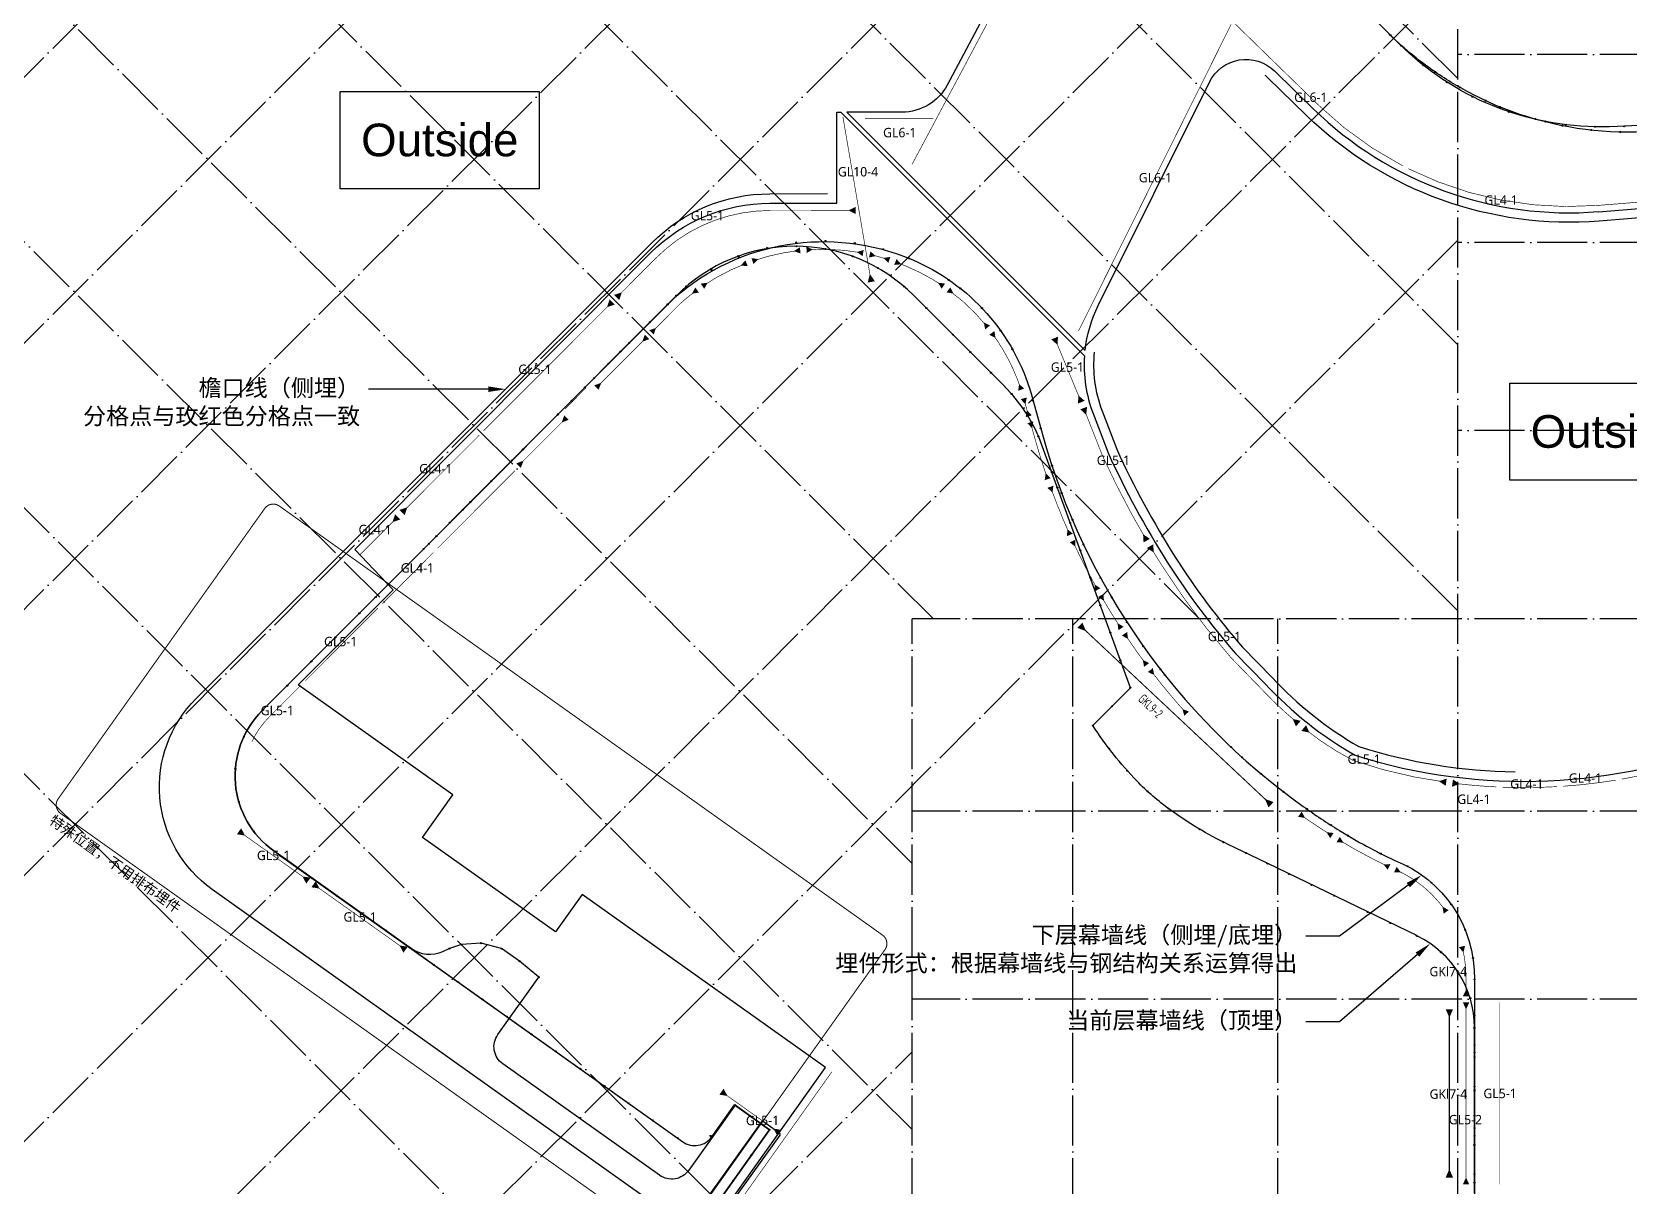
# Model space of a CAD drawing. Header units: millimetres. Extents: x -183324 to 52414, y -21000 to 181959.
# Drawn here: x -141892 to -65504, y 26567 to 81771 of the extents above; entities that cross this region are included whole.
import ezdxf
from ezdxf import colors
from ezdxf.entities.mleader import LeaderData, LeaderLine
from ezdxf.math import Vec2, Vec3

# ---------------------------------------------------------------- set-up
doc = ezdxf.new("R2010")
doc.units = ezdxf.units.MM
doc.header["$LTSCALE"] = 100
for name, pattern in [('ACAD_ISO04W100', [30, 24, -3, 0, -3]), ('HIDDEN', [0.375, 0.25, -0.125]), ('T2-PLAN-F2$0$DASHED', [0.75, 0.5, -0.25])]:
    doc.linetypes.add(name, pattern=pattern)
doc.layers.get('DEFPOINTS').update_dxf_attribs({"color": 9, "true_color": 0x808080})
for name, color, linetype, true_color in [('ddd$0$范围', 7, 'Continuous', 0x000000), ('F_ALUM', 4, 'Continuous', 0x00ffff), ('F_CONC', 7, 'Continuous', 0x000000), ('F_GLAS', 5, 'Continuous', 0x0000ff), ('F_GRID', 1, 'ACAD_ISO04W100', 0xff0000), ('T2-PLAN-F2$0$框梁线', 7, 'T2-PLAN-F2$0$DASHED', 0x000000), ('T2-PLAN-F2$0$框梁编号', 4, 'Continuous', 0x00ffff)]:
    doc.layers.add(name, color=color, linetype=linetype, true_color=true_color)
doc.layers.add('F_TEXT', color=2, linetype='Continuous')
doc.styles.add('2F 钢结构及编号汇总$0$Arial Regular', font='Microsoft YaHei UI.ttf')
doc.styles.add('F-Arial-h2', font='arial.ttf', dxfattribs={"height": 2})
doc.styles.add('F-simhei', font='simhei.ttf')
doc.styles.add('T2-PLAN-F2$0$XD2008', font='xd-hzs.shx', dxfattribs={"width": 0.7, "bigfont": 'xd-hztxt.shx'})

# ---------------------------------------------------------------- blocks, each defined once
blk = doc.blocks.new('Block 03')
at = {"layer": 'F_GLAS', "color": 6, "true_color": 0xff00ff}
for p, q in [((-76501, 81210), (-88025, 92733)), ((-94087, 64410), (-93560, 62515)), ((-123745, 37917), (-130326, 42599)), ((-72901, 36444), (-72901, 3798)), ((-111876, 27085), (-119374, 32417))]:
    blk.add_line(p, q, dxfattribs=at)
for points in [[(-130891, 49292), (-125422, 54773), (-111143, 69084)], [(-119609, 33811), (-117654, 36560), (-118565, 37321), (-119439, 37928), (-120414, 38185), (-121348, 38119), (-121920, 37927), (-122251, 37776)], [(-92188, 1542), (-100835, 16469), (-105982, 22863), (-109425, 25312), (-106614, 29264), (-108265, 30438), (-110481, 27321)]]:
    blk.add_lwpolyline(points, dxfattribs=at)
at = {"layer": 'F_GLAS', "color": 6, "true_color": 0xff00ff, "extrusion": (0.003059, 0.003102, 0.999991)}
blk.add_circle((-76399, 81109, 18), 25, dxfattribs=at)
at = {"layer": 'F_GLAS', "color": 6, "true_color": 0xff00ff, "extrusion": (0.002718, 0.003405, 0.999991)}
blk.add_circle((-75352, 80180, 68), 25, dxfattribs=at)
at = {"layer": 'F_GLAS', "color": 6, "true_color": 0xff00ff, "extrusion": (0.002346, 0.00367, 0.999991)}
blk.add_circle((-74215, 79365, 117), 25, dxfattribs=at)
at = {"layer": 'F_GLAS', "color": 6, "true_color": 0xff00ff, "extrusion": (0.001949, 0.003896, 0.999991)}
blk.add_circle((-72998, 78674, 164), 25, dxfattribs=at)
at = {"layer": 'F_GLAS', "color": 6, "true_color": 0xff00ff, "extrusion": (0.001377, 0.004133, 0.999991)}
blk.add_circle((-71252, 77949, 225), 25, dxfattribs=at)
at = {"layer": 'F_GLAS', "color": 6, "true_color": 0xff00ff, "extrusion": (0.02053, -0.021126, 0.999566)}
blk.add_circle((4155, 103965, -3065), 25, dxfattribs=at)
at = {"layer": 'F_GLAS', "color": 6, "true_color": 0xff00ff}
for centre in [(-68533, 77333, 0), (-67136, 77236, 0), (-65737, 77258, 0), (-126232, 53961), (-127383, 52806, 83), (-128535, 51653, 82), (-129687, 50499, 82), (-130838, 49345, 81), (-131759, 48054, 81), (-132163, 46522, 81), (-131998, 44946, 81), (-131285, 43530), (-129836, 42250), (-128453, 41267), (-127289, 40439), (-126157, 39573), (-124969, 38789), (-120414, 38185), (-123806, 37961, 81), (-121920, 37927), (-121348, 38119), (-119437, 37927), (-118565, 37321), (-117654, 36560), (-108265, 30438), (-107440, 29851), (-106614, 29264), (-107484, 28042), (-108353, 26819)]:
    blk.add_circle(centre, 25, dxfattribs=at)
at = {"layer": 'F_GLAS', "color": 6, "true_color": 0xff00ff, "extrusion": (7.62657e-06, -2.96837e-05, 1)}
blk.add_circle((-106730, 71440, -3), 25, dxfattribs=at)
at = {"layer": 'F_GLAS', "color": 6, "true_color": 0xff00ff, "extrusion": (6.60762e-06, -7.3967e-05, 1)}
blk.add_circle((-105340, 71702, -6), 25, dxfattribs=at)
at = {"layer": 'F_GLAS', "color": 6, "true_color": 0xff00ff, "extrusion": (-6.79808e-07, -4.68691e-05, 1)}
blk.add_circle((-103937, 71777, -3), 25, dxfattribs=at)
at = {"layer": 'F_GLAS', "color": 6, "true_color": 0xff00ff, "extrusion": (-8.18029e-06, -5.49464e-05, 1)}
blk.add_circle((-102542, 71667, -3), 25, dxfattribs=at)
at = {"layer": 'F_GLAS', "color": 6, "true_color": 0xff00ff, "extrusion": (-1.77578e-05, -6.20753e-05, 1)}
blk.add_circle((-101178, 71376, -3), 25, dxfattribs=at)
at = {"layer": 'F_GLAS', "color": 6, "true_color": 0xff00ff, "extrusion": (7.52397e-06, -1.31293e-05, 1)}
blk.add_circle((-109366, 70365, -2), 25, dxfattribs=at)
at = {"layer": 'F_GLAS', "color": 6, "true_color": 0xff00ff, "extrusion": (8.58988e-06, -2.12201e-05, 1)}
blk.add_circle((-108080, 70993, -2), 25, dxfattribs=at)
at = {"layer": 'F_GLAS', "color": 6, "true_color": 0xff00ff, "extrusion": (-0.008012, 0.005505, 0.999953)}
blk.add_circle((-99934, 70935, 1191), 25, dxfattribs=at)
at = {"layer": 'F_GLAS', "color": 6, "true_color": 0xff00ff, "extrusion": (-8.48816e-05, -7.50397e-05, 1)}
blk.add_circle((-110565, 69563, 4), 25, dxfattribs=at)
at = {"layer": 'F_GLAS', "color": 6, "true_color": 0xff00ff, "extrusion": (-0.001262, -0.00125, 0.999998)}
blk.add_circle((-98037, 69901, 36), 25, dxfattribs=at)
at = {"layer": 'F_GLAS', "color": 6, "true_color": 0xff00ff, "extrusion": (-5.99562e-05, -7.52002e-05, 1)}
blk.add_circle((-97477, 69499, 1), 25, dxfattribs=at)
at = {"layer": 'F_GLAS', "color": 6, "true_color": 0xff00ff, "extrusion": (0.001144, -0.00136, 0.999998)}
blk.add_circle((-111073, 69159, -221), 25, dxfattribs=at)
at = {"layer": 'F_GLAS', "color": 6, "true_color": 0xff00ff, "extrusion": (-7.97401e-05, -7.54337e-05, 1)}
blk.add_circle((-96451, 68559, 3), 25, dxfattribs=at)
at = {"layer": 'F_GLAS', "color": 6, "true_color": 0xff00ff, "extrusion": (4.59843e-08, -4.5897e-08, 1)}
for centre in [(-112336, 67887, 0), (-113325, 66896, 0), (-114314, 65906, 0), (-115447, 64769, 0), (-118939, 61271, 0), (-119927, 60279, 0), (-121287, 58917, -2), (-120916, 59288, 0), (-122915, 57286, 0), (-122551, 57651, -2), (-123903, 56294, 0), (-124863, 55331, 0), (-125449, 54743, 0)]:
    blk.add_circle(centre, 25, dxfattribs=at)
at = {"layer": 'F_GLAS', "color": 6, "true_color": 0xff00ff, "extrusion": (-0.000102019, -7.25141e-05, 1)}
blk.add_circle((-95564, 67484, 5), 25, dxfattribs=at)
at = {"layer": 'F_GLAS', "color": 6, "true_color": 0xff00ff, "extrusion": (-0.004503, 0.001991, 0.999988)}
blk.add_circle((-95001, 66599, 560), 25, dxfattribs=at)
at = {"layer": 'F_GLAS', "color": 6, "true_color": 0xff00ff, "extrusion": (0.001535, -0.000906089, 0.999998)}
blk.add_circle((-116721, 63493, -237), 25, dxfattribs=at)
at = {"layer": 'F_GLAS', "color": 6, "true_color": 0xff00ff, "extrusion": (-0.009094, 0.006582, 0.999937)}
blk.add_circle((-94024, 64133, 1278), 25, dxfattribs=at)
at = {"layer": 'F_GLAS', "color": 6, "true_color": 0xff00ff, "extrusion": (-0.000170734, -4.6319e-05, 1)}
blk.add_circle((-93646, 62817, 13), 25, dxfattribs=at)
at = {"layer": 'F_GLAS', "color": 6, "true_color": 0xff00ff, "extrusion": (0.001448, -0.001029, 0.999998)}
blk.add_circle((-118400, 61809, -235), 25, dxfattribs=at)
at = {"layer": 'F_GLAS', "color": 6, "true_color": 0xff00ff, "extrusion": (-0.000163946, -4.9934e-05, 1)}
blk.add_circle((-93104, 61021, 12), 25, dxfattribs=at)
at = {"layer": 'F_GLAS', "color": 6, "true_color": 0xff00ff, "extrusion": (-0.000149797, -5.67861e-05, 1)}
blk.add_circle((-92642, 59714, 10), 25, dxfattribs=at)
at = {"layer": 'F_GLAS', "color": 6, "true_color": 0xff00ff, "extrusion": (-0.000141189, -6.04875e-05, 1)}
blk.add_circle((-92124, 58428, 9), 25, dxfattribs=at)
at = {"layer": 'F_GLAS', "color": 6, "true_color": 0xff00ff, "extrusion": (-0.001593, -0.000785917, 0.999998)}
blk.add_circle((-91595, 57255, 101), 25, dxfattribs=at)
at = {"layer": 'F_GLAS', "color": 6, "true_color": 0xff00ff, "extrusion": (-0.00237, -0.001397, 0.999996)}
blk.add_circle((-90784, 55666, 137), 25, dxfattribs=at)
at = {"layer": 'F_GLAS', "color": 6, "true_color": 0xff00ff, "extrusion": (-0.000116732, -6.89645e-05, 1)}
blk.add_circle((-90248, 54718, 7), 25, dxfattribs=at)
at = {"layer": 'F_GLAS', "color": 6, "true_color": 0xff00ff, "extrusion": (-0.000109343, -7.08997e-05, 1)}
blk.add_circle((-89519, 53539, 6), 25, dxfattribs=at)
at = {"layer": 'F_GLAS', "color": 6, "true_color": 0xff00ff, "extrusion": (0.000939189, 0.000668202, 0.999999)}
blk.add_circle((-88741, 52391, -48), 25, dxfattribs=at)
at = {"layer": 'F_GLAS', "color": 6, "true_color": 0xff00ff, "extrusion": (0.00091018, 0.000707207, 0.999999)}
blk.add_circle((-87914, 51278, -44), 25, dxfattribs=at)
at = {"layer": 'F_GLAS', "color": 6, "true_color": 0xff00ff, "extrusion": (-0.000731543, -0.001659, 0.999998)}
blk.add_circle((-87702, 51008, -20), 25, dxfattribs=at)
at = {"layer": 'F_GLAS', "color": 6, "true_color": 0xff00ff, "extrusion": (-0.00121, -0.0013, 0.999998)}
blk.add_circle((-84540, 47562, 40), 25, dxfattribs=at)
at = {"layer": 'F_GLAS', "color": 6, "true_color": 0xff00ff, "extrusion": (0.000776371, 0.00085195, 0.999999)}
blk.add_circle((-84007, 47071, -26), 25, dxfattribs=at)
at = {"layer": 'F_GLAS', "color": 6, "true_color": 0xff00ff, "extrusion": (0.000739821, 0.000883875, 0.999999)}
blk.add_circle((-83112, 46293, -21), 25, dxfattribs=at)
at = {"layer": 'F_GLAS', "color": 6, "true_color": 0xff00ff, "extrusion": (0.000701168, 0.000914841, 0.999999)}
blk.add_circle((-82030, 45425, -16), 25, dxfattribs=at)
at = {"layer": 'F_GLAS', "color": 6, "true_color": 0xff00ff, "extrusion": (0.000661231, 0.00094411, 0.999999)}
blk.add_circle((-80912, 44604, -11), 25, dxfattribs=at)
at = {"layer": 'F_GLAS', "color": 6, "true_color": 0xff00ff, "extrusion": (0.000620822, 0.000971159, 0.999999)}
blk.add_circle((-79760, 43831, -7), 25, dxfattribs=at)
at = {"layer": 'F_GLAS', "color": 6, "true_color": 0xff00ff, "extrusion": (0.155194, -0.087111, 0.984036)}
blk.add_circle((-859, 88617, -16020), 25, dxfattribs=at)
at = {"layer": 'F_GLAS', "color": 6, "true_color": 0xff00ff, "extrusion": (-0.000899506, -0.001533, 0.999998)}
blk.add_circle((-77383, 42470, 5), 25, dxfattribs=at)
at = {"layer": 'F_GLAS', "color": 6, "true_color": 0xff00ff, "extrusion": (0.000541763, 0.001017, 0.999999)}
blk.add_circle((-76095, 41864, 1), 25, dxfattribs=at)
at = {"layer": 'F_GLAS', "color": 6, "true_color": 0xff00ff, "extrusion": (0.00076155, 0.000865223, 0.999999)}
blk.add_circle((-74947, 41076, -22), 25, dxfattribs=at)
at = {"layer": 'F_GLAS', "color": 6, "true_color": 0xff00ff, "extrusion": (0.000940165, 0.000666829, 0.999999)}
blk.add_circle((-74011, 40042, -43), 25, dxfattribs=at)
at = {"layer": 'F_GLAS', "color": 6, "true_color": 0xff00ff, "extrusion": (0.001067, 0.000435609, 0.999999)}
blk.add_circle((-73339, 38819, -61), 25, dxfattribs=at)
at = {"layer": 'F_GLAS', "color": 6, "true_color": 0xff00ff, "extrusion": (0.001134, 0.000206295, 0.999999)}
blk.add_circle((-72968, 37472, -75), 25, dxfattribs=at)
at = {"layer": 'F_GLAS', "color": 6, "true_color": 0xff00ff, "extrusion": (0.001152, -2.71444e-05, 0.999999)}
blk.add_circle((-72896, 36451, -85), 25, dxfattribs=at)
at = {"layer": 'F_GLAS', "color": 6, "true_color": 0xff00ff, "extrusion": (0.001153, -1.36099e-09, 0.999999)}
for centre in [(-72900, 34722, -84), (-72900, 33302, -84), (-72900, 32958, -85), (-72900, 31171, -85), (-72900, 31126, -84), (-72901, 28974, -84), (-72901, 26730, -84)]:
    blk.add_circle(centre, 25, dxfattribs=at)
at = {"layer": 'F_GLAS', "color": 6, "true_color": 0xff00ff, "extrusion": (0.001153, -4.39555e-08, 0.999999)}
blk.add_circle((-72901, 29339, -85), 25, dxfattribs=at)
at = {"layer": 'F_GLAS', "color": 6, "true_color": 0xff00ff, "extrusion": (0, 0, -1)}
for centre, radius, start, end in [((66901, 90810), 13576, 269.51331, 315), ((67096, 113779), 36546, 260.66876, 269.51331), ((104032, 60896), 10845, 49.02633, 112.72399), ((103705, 61675), 10000, 112.72399, 164.11608), ((94404, 64322), 330, 164.10553, 164.46693), ((127776, 46185), 4400, 305.42352, 44.9364), ((78889, 36567), 5989, 111.10174, 181.17692), ((122875, 39140), 1500, 245.40363, 305.42512), ((118794, 33232), 1000, 305.41533, 35.41551), ((111296, 27900), 1000, 215.41525, 305.41533)]:
    blk.add_arc(centre, radius, start, end, dxfattribs=at)
at = {"layer": 'F_GLAS', "color": 6, "true_color": 0xff00ff}
for centre, radius, start, end in [((-62223, 71221), 32524, 195.52763, 234.53995), ((-63465, 69354), 30283, 234.40382, 238.35197), ((-65267, 66429), 26847, 238.35197, 244.71867)]:
    blk.add_arc(centre, radius, start, end, dxfattribs=at)
blk = doc.blocks.new('Block 01')
at = {"layer": 'F_GLAS', "color": 2, "true_color": 0xffff00}
for p, q in [((-111055, 69172), (-125423, 54773)), ((-95352, 64796), (-99735, 69178)), ((-89356, 50401), (-93733, 62399)), ((-125423, 54773), (-130891, 49292)), ((-91152, 48593), (-89356, 50401)), ((-82814, 42015), (-84707, 42927)), ((-130326, 42599), (-110768, 28687)), ((-130114, 42450), (-110766, 28690)), ((-75630, 38529), (-82814, 42015)), ((-72901, 26226), (-72901, 34157)), ((-109371, 28925), (-108285, 30452)), ((-108285, 30452), (-106614, 29264)), ((-106614, 29264), (-109679, 24956))]:
    blk.add_line(p, q, dxfattribs=at)
at = {"layer": 'F_GLAS', "color": 2, "true_color": 0xffff00, "extrusion": (0.04098, 0.1573, 0.9867)}
blk.add_circle((95016, -58791, 9723), 25, dxfattribs=at)
at = {"layer": 'F_GLAS', "color": 2, "true_color": 0xffff00, "extrusion": (0.056149, 0.093037, 0.994078)}
blk.add_circle((106664, -29692, 3284), 25, dxfattribs=at)
at = {"layer": 'F_GLAS', "color": 2, "true_color": 0xffff00, "extrusion": (0.19825, 0.029521, 0.979707)}
blk.add_circle((89997, 60943, -12430), 25, dxfattribs=at)
at = {"layer": 'F_GLAS', "color": 2, "true_color": 0xffff00, "extrusion": (0.03001, 0.164236, 0.985965)}
blk.add_circle((86616, -63685, 10822), 25, dxfattribs=at)
at = {"layer": 'F_GLAS', "color": 2, "true_color": 0xffff00, "extrusion": (0.032411, 0.150666, 0.988053)}
blk.add_circle((87249, -60767, 9516), 25, dxfattribs=at)
at = {"layer": 'F_GLAS', "color": 2, "true_color": 0xffff00, "extrusion": (-0.377923, 0.138202, 0.915464)}
blk.add_circle((-48810, -86197, 37915), 25, dxfattribs=at)
at = {"layer": 'F_GLAS', "color": 2, "true_color": 0xffff00, "extrusion": (0.050498, 0.106102, 0.993072)}
blk.add_circle((96542, -39712, 4747), 25, dxfattribs=at)
at = {"layer": 'F_GLAS', "color": 2, "true_color": 0xffff00, "extrusion": (0.040384, 0.108563, 0.993269)}
blk.add_circle((91337, -48165, 5622), 25, dxfattribs=at)
at = {"layer": 'F_GLAS', "color": 2, "true_color": 0xffff00, "extrusion": (0.030976, 0.111612, 0.993269)}
blk.add_circle((85477, -55891, 6523), 25, dxfattribs=at)
at = {"layer": 'F_GLAS', "color": 2, "true_color": 0xffff00, "extrusion": (0.021342, 0.113847, 0.993269)}
blk.add_circle((78976, -63092, 7362), 25, dxfattribs=at)
at = {"layer": 'F_GLAS', "color": 2, "true_color": 0xffff00, "extrusion": (-0.018121, -0.004675, 0.999825)}
blk.add_circle((-95799, -86913, 1668), 25, dxfattribs=at)
at = {"layer": 'F_GLAS', "color": 2, "true_color": 0xffff00, "extrusion": (-0.018662, -0.001385, 0.999825)}
blk.add_circle((-79110, -101128, 1934), 25, dxfattribs=at)
at = {"layer": 'F_GLAS', "color": 2, "true_color": 0xffff00, "extrusion": (-0.018617, 0.001855, 0.999825)}
blk.add_circle((-60728, -111870, 2135), 25, dxfattribs=at)
at = {"layer": 'F_GLAS', "color": 2, "true_color": 0xffff00, "extrusion": (-0.018016, 0.005057, 0.999825)}
blk.add_circle((-40643, -119346, 2275), 25, dxfattribs=at)
at = {"layer": 'F_GLAS', "color": 2, "true_color": 0xffff00, "extrusion": (-0.016897, 0.008039, 0.999825)}
blk.add_circle((-20051, -123176, 2347), 25, dxfattribs=at)
at = {"layer": 'F_GLAS', "color": 2, "true_color": 0xffff00, "extrusion": (-0.016992, -0.007843, 0.999825)}
blk.add_circle((-109806, -69806, 1348), 25, dxfattribs=at)
at = {"layer": 'F_GLAS', "color": 2, "true_color": 0xffff00, "extrusion": (-0.01534, 0.010715, 0.999825)}
blk.add_circle((-101423, 70454, 2353), 25, dxfattribs=at)
at = {"layer": 'F_GLAS', "color": 2, "true_color": 0xffff00, "extrusion": (-0.015891, -0.010099, 0.999823)}
blk.add_circle((-118060, -55997, 1096), 25, dxfattribs=at)
at = {"layer": 'F_GLAS', "color": 2, "true_color": 0xffff00, "extrusion": (-0.011791, 0.014867, 0.99982)}
blk.add_circle((-100171, 69564, 2257), 25, dxfattribs=at)
at = {"layer": 'F_GLAS', "color": 2, "true_color": 0xffff00, "extrusion": (-0.118685, 0.111302, 0.986674)}
blk.add_circle((26120, -126640, 20842), 25, dxfattribs=at)
at = {"layer": 'F_GLAS', "color": 2, "true_color": 0xffff00, "extrusion": (-0.013294, 0.013294, 0.999823)}
blk.add_circle((-99106, 68536, 2270), 25, dxfattribs=at)
at = {"layer": 'F_GLAS', "color": 2, "true_color": 0xffff00, "extrusion": (0.000106255, -7.55909e-05, 1)}
for centre in [(-112335, 67889, -17), (-113742, 66479, -18), (-113324, 66898, -17), (-115002, 65216, -18), (-115446, 64771, -18), (-116090, 64126, -18), (-118938, 61273, -17), (-119926, 60281, -17), (-120915, 59290, -17), (-121904, 58299, -17), (-123164, 57037, -18), (-124153, 56045, -18), (-124862, 55332, -18)]:
    blk.add_circle(centre, 25, dxfattribs=at)
at = {"layer": 'F_GLAS', "color": 2, "true_color": 0xffff00, "extrusion": (-0.013158, 0.013158, 0.999827)}
blk.add_circle((-97843, 67273, 2215), 25, dxfattribs=at)
at = {"layer": 'F_GLAS', "color": 2, "true_color": 0xffff00, "extrusion": (-0.012007, 0.014342, 0.999825)}
for centre in [(-97004, 66432, 2121), (-96014, 65441, 2136)]:
    blk.add_circle(centre, 25, dxfattribs=at)
at = {"layer": 'F_GLAS', "color": 2, "true_color": 0xffff00, "extrusion": (-0.011172, 0.015126, 0.999823)}
blk.add_circle((-95026, 64430, 2078), 25, dxfattribs=at)
at = {"layer": 'F_GLAS', "color": 2, "true_color": 0xffff00, "extrusion": (0.001535, -0.000906094, 0.999998)}
blk.add_circle((-116757, 63456, -237), 25, dxfattribs=at)
at = {"layer": 'F_GLAS', "color": 2, "true_color": 0xffff00, "extrusion": (-0.00874, 0.016532, 0.999825)}
blk.add_circle((53708, -100263, 1917), 25, dxfattribs=at)
at = {"layer": 'F_GLAS', "color": 2, "true_color": 0xffff00, "extrusion": (-0.005478, 0.01788, 0.999825)}
blk.add_circle((71355, -87143, 1628), 25, dxfattribs=at)
at = {"layer": 'F_GLAS', "color": 2, "true_color": 0xffff00, "extrusion": (0.001448, -0.001029, 0.999998)}
blk.add_circle((-118419, 61791, -235), 25, dxfattribs=at)
at = {"layer": 'F_GLAS', "color": 2, "true_color": 0xffff00, "extrusion": (-0.004874, 0.018054, 0.999825)}
for centre in [(74077, -82878, 1730), (74005, -82082, 1577), (73856, -80301, 1544)]:
    blk.add_circle(centre, 25, dxfattribs=at)
at = {"layer": 'F_GLAS', "color": 2, "true_color": 0xffff00, "extrusion": (0.007881, -0.016959, 0.999825)}
for centre in [(-59197, 90323, -1691), (-59318, 88928, -1665), (-59437, 87533, -1639), (-59556, 86139, -1612), (-59678, 84744, -1585)]:
    blk.add_circle(centre, 25, dxfattribs=at)
at = {"layer": 'F_GLAS', "color": 2, "true_color": 0xffff00, "extrusion": (-0.014417, -0.011935, 0.999825)}
blk.add_circle((-125436, 54761, 1155), 25, dxfattribs=at)
blk.add_circle((-125436, 54761, 1155), 25, dxfattribs=at)
at = {"layer": 'F_GLAS', "color": 2, "true_color": 0xffff00}
for centre in [(-126226, 53967), (-127377, 52815), (-128528, 51660), (-129677, 50508), (-130838, 49345, 81), (-131759, 48054, 81), (-132163, 46522, 81), (-131998, 44946, 81), (-131285, 43530, 81), (-129856, 42265), (-128470, 41280), (-127309, 40454), (-126148, 39628), (-124987, 38802), (-123825, 37976), (-122664, 37150), (-121503, 36325), (-120342, 35499), (-119180, 34673), (-118009, 33840), (-72905, 34133, 41), (-116837, 33006, 0), (-115676, 32181, 0), (-72901, 32733, 41), (-114515, 31355, 0), (-72901, 31333, 41), (-113354, 30529, 0), (-72901, 29933, 41), (-112192, 29703, 0), (-111021, 28870), (-109438, 28962, 20), (-72903, 28533, 43)]:
    blk.add_circle(centre, 25, dxfattribs=at)
at = {"layer": 'F_GLAS', "color": 2, "true_color": 0xffff00, "extrusion": (0.005558, 0.017855, 0.999825)}
blk.add_circle((100301, -21560, 445), 25, dxfattribs=at)
at = {"layer": 'F_GLAS', "color": 2, "true_color": 0xffff00, "extrusion": (0.014259, 0.012099, 0.999825)}
blk.add_circle((-90236, 49520, -646), 25, dxfattribs=at)
at = {"layer": 'F_GLAS', "color": 2, "true_color": 0xffff00, "extrusion": (0.003564, 0.018358, 0.999825)}
blk.add_circle((98742, -30324, 609), 25, dxfattribs=at)
at = {"layer": 'F_GLAS', "color": 2, "true_color": 0xffff00, "extrusion": (-0.010118, 0.015727, 0.999825)}
blk.add_circle((50308, -88818, 1703), 25, dxfattribs=at)
at = {"layer": 'F_GLAS', "color": 2, "true_color": 0xffff00, "extrusion": (-0.009975, 0.013443, 0.99986)}
blk.add_circle((-89498, 46417, 1558), 25, dxfattribs=at)
at = {"layer": 'F_GLAS', "color": 2, "true_color": 0xffff00, "extrusion": (-0.013235, 0.013114, 0.999826)}
blk.add_circle((-88534, 45433, 1768), 25, dxfattribs=at)
at = {"layer": 'F_GLAS', "color": 2, "true_color": 0xffff00, "extrusion": (-0.014822, 0.011289, 0.999826)}
blk.add_circle((-87525, 44603, 1843), 25, dxfattribs=at)
at = {"layer": 'F_GLAS', "color": 2, "true_color": 0xffff00, "extrusion": (-0.015163, 0.010944, 0.999825)}
blk.add_circle((-86038, 43619, 1824), 25, dxfattribs=at)
at = {"layer": 'F_GLAS', "color": 2, "true_color": 0xffff00, "extrusion": (-0.016091, 0.009527, 0.999825)}
for centre in [(6243, -94962, 1784), (6140, -93766, 1761), (6048, -92627, 1736), (5952, -91489, 1711), (5851, -90293, 1730), (5505, -86117, 1652)]:
    blk.add_circle(centre, 25, dxfattribs=at)
at = {"layer": 'F_GLAS', "color": 2, "true_color": 0xffff00, "extrusion": (0.01748, -0.006644, 0.999825)}
for centre in [(9528, 88772, -1619), (9369, 86993, -1586)]:
    blk.add_circle(centre, 25, dxfattribs=at)
at = {"layer": 'F_GLAS', "color": 2, "true_color": 0xffff00, "extrusion": (-0.016063, 0.009575, 0.999825)}
blk.add_circle((5639, -84705, 1626), 25, dxfattribs=at)
at = {"layer": 'F_GLAS', "color": 2, "true_color": 0xffff00, "extrusion": (-0.01311, 0.013246, 0.999826)}
blk.add_circle((-74491, 37738, 1518), 25, dxfattribs=at)
at = {"layer": 'F_GLAS', "color": 2, "true_color": 0xffff00, "extrusion": (-0.009808, 0.01532, 0.999835)}
blk.add_circle((-73690, 36798, 1328), 25, dxfattribs=at)
at = {"layer": 'F_GLAS', "color": 2, "true_color": 0xffff00, "extrusion": (-6.46647e-08, 1.39096e-07, 1)}
blk.add_circle((-73095, 35546, 41), 25, dxfattribs=at)
at = {"layer": 'F_GLAS', "color": 2, "true_color": 0xffff00, "extrusion": (0.001153, -7.53933e-09, 0.999999)}
blk.add_circle((-72894, 27133, -41), 25, dxfattribs=at)
at = {"layer": 'F_GLAS', "color": 2, "true_color": 0xffff00, "extrusion": (0, 0, -1)}
for centre, radius, start, end in [((65483, 93368), 16400, 304.54542, 315.00017), ((65483, 93368), 16400, 297.19611, 304.54542), ((65513, 93264), 16294, 251.73247, 297.27036), ((76511, 58073), 17443, 315.95204, 327.07751), ((80685, 53998), 11609, 305.71113, 316.08657), ((77329, 58410), 17151, 295.47916, 306.21102)]:
    blk.add_arc(centre, radius, start, end, dxfattribs=at)
at = {"layer": 'F_GLAS', "color": 2, "true_color": 0xffff00}
for centre, radius, start, end in [((-105392, 63522), 8000, 44.99983, 135.06343), ((-100835, 59345), 7731, 23.27048, 44.83322), ((-127776, 46185), 4400, 135.06342, 234.57631), ((-77781, 34148), 4880, 0.09977, 63.84525), ((-110186, 29505), 1000, 234.58027, 324.58027)]:
    blk.add_arc(centre, radius, start, end, dxfattribs=at)
blk = doc.blocks.new('A$C11ab6e16')
at = {"layer": 'F_CONC', "color": 5, "true_color": 0x0000ff}
for p, q in [((-94026, 86903), (-98114, 79232)), ((-82466, 79904), (-80612, 78098)), ((-90889, 68692), (-85572, 79376)), ((-103398, 73587), (-103398, 77935)), ((-103398, 77935), (-103207, 77935)), ((-103207, 77935), (-91548, 66276)), ((-100276, 77934), (-102923, 77934)), ((-102923, 77934), (-91524, 66536)), ((-106601, 73580), (-103398, 73587)), ((-66964, 73174), (-60842, 73665)), ((-126451, 57020), (-112288, 71215)), ((-91141, 63521), (-90423, 61638)), ((-124616, 55085), (-126451, 57020)), ((-129151, 50540), (-124616, 55085)), ((-84323, 52043), (-82902, 50586)), ((-121759, 45282), (-129151, 50540)), ((-123208, 43244), (-121759, 45282)), ((-116852, 38723), (-123208, 43244)), ((-115576, 40516), (-116852, 38723)), ((-103944, 32242), (-115576, 40516)), ((-109513, 24412), (-103944, 32242))]:
    blk.add_line(p, q, dxfattribs=at)
at = {"layer": 'F_CONC', "color": 5, "true_color": 0x0000ff, "extrusion": (0, 0, -1)}
for centre, radius, start, end in [((83827, 78508), 1950, 26.45453, 134.25421), ((100276, 80384), 2450, 208.05027, 270), ((106586, 65525), 8055, 44.9364, 89.888), ((85114, 65819), 6450, 6.3779, 26.45453)]:
    blk.add_arc(centre, radius, start, end, dxfattribs=at)
at = {"layer": 'F_CONC', "color": 5, "true_color": 0x0000ff}
for centre, radius, start, end in [((-68365, 90669), 17550, 225.74579, 274.5774), ((-85114, 65819), 6450, 175.94146, 200.87475), ((-51154, 79529), 43152, 204.49433, 212.39962), ((-57352, 75635), 35833, 212.45325, 221.17713), ((-69520, 63017), 18265, 222.89184, 240.15487), ((-70525, 72721), 26795, 252.43991, 292.43278)]:
    blk.add_arc(centre, radius, start, end, dxfattribs=at)
blk = doc.blocks.new('平台轮廓 2F')
at = {"layer": 'F_ALUM'}
for p, q in [((-16226, 77776), (-18080, 79582)), ((-41901, 74030), (-39148, 74036)), ((3894, 73216), (-2229, 72726)), ((-69338, 49891), (-47542, 71687)), ((-26020, 63681), (-25307, 61811)), ((-19292, 52349), (-17876, 50896)), ((-44636, 23733), (-68573, 40759))]:
    blk.add_line(p, q, dxfattribs=at)
for centre, radius, start, end in [((-19127, 78508), 1500, 45.74562, 52.15666), ((-20414, 65819), 6000, 173.93922, 200.87458), ((13546, 79529), 42702, 204.51318, 212.39945), ((7342, 75630), 35375, 212.45283, 221.1583), ((-4820, 63017), 17815, 222.87443, 239.99924), ((-5825, 72721), 26345, 252.54528, 269.07302)]:
    blk.add_arc(centre, radius, start, end, dxfattribs=at)
at = {"layer": 'F_ALUM', "extrusion": (0, 0, -1)}
for centre, radius, start, end in [((3665, 90669), 18000, 265.42277, 314.25438), ((41885, 66030), 8000, 45.00017, 89.88817), ((65096, 45649), 6000, 305.42369, 45.00017)]:
    blk.add_arc(centre, radius, start, end, dxfattribs=at)
blk = doc.blocks.new('A$Cc8c9adf5')
at = {"layer": 'F_GRID'}
for p, q in [((-176961, 44914), (-51803, 170072)), ((-170597, 38551), (-45439, 163708)), ((-164233, 32187), (-39075, 157344)), ((-73700, 79539), (-123928, 129767)), ((-157869, 25823), (-57106, 126585)), ((-73700, 66811), (-130292, 123403)), ((-73700, 54083), (-136656, 117039)), ((-86045, 53700), (-143020, 110675)), ((-73700, -19500), (-73700, 109992)), ((-98773, 53700), (-149384, 104311)), ((-151505, 19459), (-69834, 101129)), ((-99800, 42000), (-155748, 97947)), ((-99800, 29272), (-162112, 91584)), ((-100756, 17500), (-168476, 85220)), ((-145141, 13095), (-73700, 84536)), ((16500, 80700), (-73700, 80700)), ((-109700, 13716), (-174840, 78856)), ((-138777, 6731), (-73700, 71808)), ((16500, 71700), (-73700, 71700)), ((16500, 62700), (-73700, 62700)), ((-99800, -19500), (-99800, 53700)), ((16500, 53700), (-99800, 53700)), ((-92100, -19500), (-92100, 53700)), ((-82300, -19500), (-82300, 53700)), ((16500, 44500), (-99800, 44500)), ((16500, 35500), (-99800, 35500)), ((-132413, 367), (-99800, 32980))]:
    blk.add_line(p, q, dxfattribs=at)
blk = doc.blocks.new('2F 钢结构及编号汇总')
at = {"layer": 'DEFPOINTS', "color": 72, "true_color": 0x56bd09, "const_width": 30}
for points, elevation in [([(-99797, 75436), (-92993, 88204)], 30), ([(-102049, 77634), (-98775, 77634)], 30), ([(-107826, 26137), (-103638, 32025)], 0)]:
    blk.add_lwpolyline(points, dxfattribs=dict(at, elevation=elevation))
blk.add_lwpolyline([(-76332, 75368, -0.073209), (-80403, 78313), (-85128, 82917)], format="xyb", dxfattribs=at)
at = {"layer": 'DEFPOINTS', "color": 72, "true_color": 0x56bd09}
blk.add_lwpolyline([(-91833, 67469, 30, 30, 0), (-84533, 82138, 0, 0, 0)], format="xyseb", dxfattribs=at)
at = {"layer": 'DEFPOINTS', "color": 175, "true_color": 0x2847a0}
blk.add_lwpolyline([(-101747, 69816, 350, 30, 0), (-101810, 70160, 30, 30, 0), (-103105, 77709, 0, 0, 0)], format="xyseb", dxfattribs=at)
at = {"layer": 'DEFPOINTS', "color": 132, "true_color": 0x06bcbe, "const_width": 30}
for points in [[(-64850, 73645), (-66988, 73474, -0.13648), (-76064, 75232, -0.13648)], [(-65850, 46032, 0.023653), (-63350, 46593, 0.023653)], [(-73950, 45843, 0.019458), (-71850, 45658, 0.019458)], [(-68650, 45691, 0.023234), (-66150, 45981, 0.023234)], [(-71550, 45645, 0.024004), (-68950, 45672, 0.024004)]]:
    blk.add_lwpolyline(points, format="xyb", dxfattribs=at)
at = {"layer": 'DEFPOINTS', "color": 112, "true_color": 0x0fb574}
for points in [[(-102489, 73233, 350, 0, 0), (-102839, 73233, 0, 0, 0)], [(-114141, 68855, 350, 0, 0), (-114388, 68608, 0, 0, 0)], [(-113928, 69068, 350, 0, 0), (-113681, 69316, 0, 0, 0)], [(-92976, 67130, 350, 0, 0), (-92842, 66807, 0, 0, 0)], [(-91705, 64061, 30, 30, 0), (-92976, 67130, 0, 0, 0)], [(-91705, 64061, 350, 0, 0), (-91836, 64385, 0, 0, 0)], [(-91589, 63781, 350, 0, 0), (-91468, 63453, 0, 0, 0)], [(-88573, 57440, 350, 0, 0), (-88749, 57742, 0, 0, 0)], [(-88414, 57174, 350, 0, 0), (-88236, 56872, 0, 0, 0)], [(-81323, 48687, 350, 0, 0), (-81591, 48911, 0, 0, 0)], [(-81063, 48476, 350, 0, 0), (-80791, 48256, 0, 0, 0)], [(-74250, 45885, 350, 0, 0), (-74597, 45929, 0, 0, 0)], [(-71700, 35350, 30, 30, 0), (-71700, 26650, 0, 0, 0)], [(-108911, 31081, 350, 0, 0), (-108626, 30879, 0, 0, 0)], [(-106141, 29111, 350, 0, 0), (-106425, 29314, 0, 0, 0)]]:
    blk.add_lwpolyline(points, format="xyseb", dxfattribs=at)
at = {"layer": 'DEFPOINTS', "color": 112, "true_color": 0x0fb574, "const_width": 30}
for points in [[(-102489, 73233), (-106571, 73230, 0.200297), (-112036, 70964), (-113930, 69066)], [(-91589, 63781), (-90699, 61522, 0.026504), (-88573, 57440, 0.026504)], [(-88414, 57174, 0.00627), (-87842, 56246, 0.03814), (-84543, 51840), (-83119, 50379, 0.033267), (-81323, 48687, 0.033267)], [(-129033, 50517), (-130572, 48975, 0.089384), (-131370, 47823)], [(-81063, 48476, 0.051599), (-78708, 46929, 0.050378), (-74250, 45883, 0.042467)]]:
    blk.add_lwpolyline(points, format="xyb", dxfattribs=at)
at = {"layer": 'DEFPOINTS', "color": 114, "true_color": 0x13b259}
for points in [[(-107430, 70811, 300, 0, 0), (-107145, 70905, 0, 0, 0)], [(-105147, 71322, 300, 0, 0), (-105445, 71287, 0, 0, 0)], [(-104843, 71349, 300, 0, 0), (-104543, 71367, 0, 0, 0)], [(-102139, 71193, 300, 0, 0), (-102435, 71246, 0, 0, 0)], [(-101824, 71127, 300, 0, 0), (-101533, 71054, 0, 0, 0)], [(-100884, 70868, 300, 0, 0), (-101170, 70958, 0, 0, 0)], [(-107712, 70709, 300, 0, 0), (-107991, 70597, 0, 0, 0)], [(-100594, 70767, 300, 0, 0), (-100314, 70659, 0, 0, 0)], [(-110080, 69427, 300, 0, 0), (-110322, 69249, 0, 0, 0)], [(-109821, 69609, 300, 0, 0), (-109570, 69774, 0, 0, 0)], [(-98301, 69610, 300, 0, 0), (-98552, 69775, 0, 0, 0)], [(-98055, 69436, 300, 0, 0), (-97815, 69255, 0, 0, 0)], [(-96182, 67638, 300, 0, 0), (-96367, 67874, 0, 0, 0)], [(-112471, 67186, 300, 30, 0), (-112683, 66974, 30, 30, 0), (-114684, 64968, 30, 300, 0), (-114896, 64756, 0, 0, 0)], [(-112259, 67399, 300, 0, 0), (-112048, 67612, 0, 0, 0)], [(-95981, 67375, 300, 0, 0), (-95806, 67131, 0, 0, 0)], [(-94580, 64658, 300, 0, 0), (-94680, 64941, 0, 0, 0)], [(-94456, 64244, 300, 0, 0), (-94375, 63955, 0, 0, 0)], [(-116324, 63325, 300, 30, 0), (-116536, 63112, 30, 30, 0), (-118404, 61240, 30, 300, 0), (-118616, 61028, 0, 0, 0)], [(-94218, 63388, 300, 0, 0), (-94298, 63677, 0, 0, 0)], [(-94137, 63099, 300, 0, 0), (-94057, 62810, 0, 0, 0)], [(-93310, 60379, 300, 0, 0), (-93408, 60663, 0, 0, 0)], [(-93181, 60015, 300, 0, 0), (-93076, 59734, 0, 0, 0)], [(-92249, 57714, 300, 0, 0), (-92371, 57988, 0, 0, 0)], [(-92116, 57423, 300, 0, 0), (-91989, 57151, 0, 0, 0)], [(-90923, 55089, 300, 0, 0), (-91070, 55351, 0, 0, 0)], [(-90770, 54818, 300, 0, 0), (-90619, 54559, 0, 0, 0)], [(-89803, 53240, 300, 0, 0), (-89968, 53490, 0, 0, 0)], [(-89634, 52984, 300, 0, 0), (-89467, 52735, 0, 0, 0)], [(-88581, 51492, 300, 0, 0), (-88760, 51733, 0, 0, 0)], [(-88398, 51250, 300, 0, 0), (-88215, 51013, 0, 0, 0)], [(-86666, 49164, 300, 0, 0), (-86866, 49387, 0, 0, 0)], [(-81247, 44350, 300, 0, 0), (-81001, 44178, 0, 0, 0)], [(-79717, 43330, 300, 0, 0), (-79970, 43490, 0, 0, 0)], [(-79417, 43144, 300, 0, 0), (-79160, 42990, 0, 0, 0)], [(-76983, 41830, 300, 0, 0), (-77253, 41961, 0, 0, 0)], [(-76683, 41702, 300, 0, 0), (-76414, 41569, 0, 0, 0)], [(-74250, 39684, 300, 0, 0), (-74426, 39926, 0, 0, 0)], [(-73494, 38025, 300, 0, 0), (-73424, 37733, 0, 0, 0)], [(-73301, 35650, 300, 0, 0), (-73301, 35950, 0, 0, 0)], [(-73301, 26650, 300, 30, 0), (-73301, 26950, 30, 30, 0), (-73301, 35050, 30, 300, 0), (-73301, 35350, 0, 0, 0)]]:
    blk.add_lwpolyline(points, format="xyseb", dxfattribs=at)
at = {"layer": 'DEFPOINTS', "color": 114, "true_color": 0x13b259, "const_width": 30}
for points in [[(-105147, 71322, 0.057388), (-107430, 70811)], [(-102139, 71193, 0.06652), (-104843, 71349)], [(-100884, 70868, 0.02386), (-101824, 71127)], [(-107712, 70709, 0.05837), (-109821, 69609, 0.05837)], [(-98301, 69610, 0.050434), (-99999, 70531, 0.01565), (-100594, 70767)], [(-110080, 69427, 0.02475), (-110868, 68793), (-112259, 67399)], [(-96182, 67638, 0.067928), (-98055, 69436)], [(-94580, 64658, 0.04292), (-95224, 66172, 0.037072), (-95981, 67375)], [(-94218, 63388, 0.000042), (-94456, 64244)], [(-93310, 60379, -0.016541), (-93945, 62408, 0.000034), (-94137, 63099)], [(-92249, 57714, -0.016646), (-93181, 60015)], [(-90923, 55089, -0.019909), (-92116, 57423)], [(-89803, 53240, -0.01406), (-90770, 54818)], [(-88581, 51492, -0.013872), (-89634, 52984)], [(-86666, 49164, -0.020598), (-88398, 51250)], [(-81247, 44350, 0.013969), (-79717, 43330)], [(-76983, 41830, -0.025392), (-79417, 43144)], [(-74250, 39684, 0.144366), (-76683, 41702)], [(-73301, 35650), (-73301, 36448, 0.071443), (-73494, 38025)]]:
    blk.add_lwpolyline(points, format="xyb", dxfattribs=at)
at = {"layer": 'DEFPOINTS', "color": 112, "true_color": 0x0fb574, "const_width": 30}
for points in [[(-120286, 62696), (-114141, 68855)], [(-128818, 50732), (-125345, 54213)], [(-106141, 29111), (-108911, 31081)]]:
    blk.add_lwpolyline(points, dxfattribs=at)
at = {"layer": 'DEFPOINTS', "color": 114, "true_color": 0x13b259, "const_width": 30}
blk.add_lwpolyline([(-116391, 63740), (-115398, 64745)], dxfattribs=at)
at = {"layer": 'DEFPOINTS', "color": 132, "true_color": 0x06bcbe, "const_width": 30}
for points in [[(-124189, 58784), (-120497, 62484)], [(-122485, 57080), (-118793, 60780)], [(-126207, 56762), (-124401, 58572)], [(-125130, 54429), (-122696, 56868)]]:
    blk.add_lwpolyline(points, dxfattribs=at)
at = {"layer": 'DEFPOINTS', "color": 132, "true_color": 0x06bcbe}
for points in [[(-124188, 58785, 350, 0, 0), (-123942, 59033, 0, 0, 0)], [(-124401, 58572, 350, 0, 0), (-124648, 58325, 0, 0, 0)], [(-73950, 45843, 350, 0, 0), (-73603, 45799, 0, 0, 0)]]:
    blk.add_lwpolyline(points, format="xyseb", dxfattribs=at)
at = {"layer": 'DEFPOINTS', "color": 112, "true_color": 0x0fb574, "elevation": 0}
for points in [[(-131987, 43537, 350, 0, 0), (-131701, 43335, 0, 0, 0)], [(-128668, 41176, 350, 0, 0), (-128953, 41379, 0, 0, 0)], [(-128423, 41001, 350, 0, 0), (-128137, 40799, 0, 0, 0)], [(-124023, 37872, 350, 0, 0), (-124308, 38075, 0, 0, 0)]]:
    blk.add_lwpolyline(points, format="xyseb", dxfattribs=at)
at = {"layer": 'DEFPOINTS', "color": 112, "true_color": 0x0fb574, "const_width": 30, "elevation": 0}
for points in [[(-128667, 41176), (-131987, 43537)], [(-124022, 37872), (-128423, 41002)]]:
    blk.add_lwpolyline(points, dxfattribs=at)
at = {"layer": 'DEFPOINTS', "color": 232, "true_color": 0xd50370}
blk.add_lwpolyline([(-74100, 26975, 350, 50, 0), (-74100, 27325, 50, 50, 0), (-74100, 34675, 50, 350, 0), (-74100, 35025, 0, 0, 0)], format="xyseb", dxfattribs=at)
at = {"layer": 'T2-PLAN-F2$0$框梁线', "color": 7}
blk.add_lwpolyline([(-91772, 53392, 350, 50, 0), (-91517, 53152, 50, 50, 0), (-82883, 45048, 50, 350, 0), (-82628, 44808, 0, 0, 0)], format="xyseb", dxfattribs=at)
at = {"layer": 'DEFPOINTS', "color": 72, "true_color": 0x56bd09, "char_height": 450, "width": 4045.36, "attachment_point": 7, "style": '2F 钢结构及编号汇总$0$Arial Regular'}
for insert in [(-81521, 78416), (-101184, 76725, 30), (-88955, 74569)]:
    blk.add_mtext('GL6-1', dxfattribs=dict(at, insert=insert))
at = {"layer": 'DEFPOINTS', "color": 175, "true_color": 0x2847a0, "insert": (-103348, 74852, 6500), "char_height": 450, "width": 4973.2, "attachment_point": 7, "style": '2F 钢结构及编号汇总$0$Arial Regular'}
blk.add_mtext('GL10-4', dxfattribs=at)
at = {"layer": 'DEFPOINTS', "color": 132, "true_color": 0x06bcbe, "char_height": 450, "width": 4045.36, "attachment_point": 7, "style": '2F 钢结构及编号汇总$0$Arial Regular'}
for insert in [(-72419, 73499), (-123372, 60651, 6500), (-126273, 57738, 6500), (-124255, 55905), (-71189, 45568, 6500), (-68388, 45854, 6500), (-73722, 44840, 6500)]:
    blk.add_mtext('GL4-1', dxfattribs=dict(at, insert=insert))
at = {"layer": 'DEFPOINTS', "color": 112, "true_color": 0x0fb574, "char_height": 450, "width": 4045.36, "attachment_point": 7, "style": '2F 钢结构及编号汇总$0$Arial Regular'}
for insert in [(-110382, 72753, 6500), (-118631, 65405, 6500), (-93163, 65508), (-90965, 61053, 6500), (-127923, 52381, 6500), (-85651, 52624, 6500), (-130953, 49084, 6500), (-78970, 46759, 6500), (-131132, 42152, 6500), (-126993, 39208, 6500), (-72472, 30766), (-107745, 29474, 6500)]:
    blk.add_mtext('GL5-1', dxfattribs=dict(at, insert=insert))
at = {"layer": 'DEFPOINTS', "color": 232, "true_color": 0xd50370, "char_height": 450, "width": 4741.24, "attachment_point": 7, "style": '2F 钢结构及编号汇总$0$Arial Regular'}
for insert in [(-75053, 36595, 6500), (-75047, 30735, 6500)]:
    blk.add_mtext('GKl7-4', dxfattribs=dict(at, insert=insert))
at = {"layer": 'DEFPOINTS', "color": 114, "true_color": 0x13b259, "insert": (-74128, 29513), "char_height": 450, "width": 4235.57, "attachment_point": 7, "style": '2F 钢结构及编号汇总$0$Arial Regular'}
blk.add_mtext('GL5-2', dxfattribs=at)
at = {"layer": 'T2-PLAN-F2$0$框梁编号', "color": 7, "insert": (-88540, 49360, 6500), "char_height": 450, "attachment_point": 8, "rotation": 316.80874, "style": 'T2-PLAN-F2$0$XD2008'}
blk.add_mtext('GKL9-2', dxfattribs=at)
blk = doc.blocks.new('A$C53204d19')
at = {"layer": 'DEFPOINTS', "color": 8, "linetype": 'HIDDEN', "ltscale": 10, "const_width": 50}
blk.add_lwpolyline([(-130062, 59095), (-101210, 38573, -0.414214), (-101093, 37876), (-110972, 23987, -0.414214), (-111669, 23869), (-140521, 44391, -0.414214), (-140638, 45088), (-130759, 58977, -0.414214)], format="xyb", close=True, dxfattribs=at)
at = {"layer": 'DEFPOINTS', "color": 8, "linetype": 'HIDDEN', "ltscale": 10, "insert": (-140821, 44356), "char_height": 500, "attachment_point": 1, "rotation": 324.57646, "style": 'F-simhei'}
blk.add_mtext_dynamic_manual_height_columns('特殊位置，不用排布埋件', width=8574.38, gutter_width=2500, heights=[0], dxfattribs=at)
blk = doc.blocks.new('ddd')
at = {"layer": 'ddd$0$范围', "color": 1}
blk.add_lwpolyline([(-106125, 29082), (-106910, 29646, 0.414214), (-106996, 29632), (-109889, 25600, 0.414214), (-109875, 25514), (-109089, 24951, 0.414214), (-109004, 24965), (-106111, 28996, 0.414214)], format="xyb", close=True, dxfattribs=at)
blk = doc.blocks.new('*U17')
at = {"flags": 128}
blk.add_lwpolyline([(-19.03, 9.29), (19.03, 9.29), (19.03, -9.29), (-19.03, -9.29)], close=True, dxfattribs=at)
at = {"insert": (0, 0), "char_height": 6.25, "attachment_point": 5, "style": 'F-Arial-h2'}
blk.add_mtext_dynamic_manual_height_columns('Outside', width=10.7135, gutter_width=9.84, heights=[0], dxfattribs=at)

msp = doc.modelspace()

# ---------------------------------------------------------------- block references
for name, p in [('A$Cc8c9adf5', (0, 0)), ('A$C53204d19', (0, 0)), ('Block 01', (0, 0)), ('Block 03', (0, 0)), ('2F 钢结构及编号汇总', (0, 0)), ('A$C11ab6e16', (0, 0)), ('平台轮廓 2F', (-64700, 0))]:
    msp.add_blockref(name, p)
at = {"layer": 'DEFPOINTS'}
msp.add_blockref('ddd', (0, 0), dxfattribs=at)
at = {"layer": 'F_TEXT', "xscale": 250, "yscale": 250, "zscale": 250}
for p in [(-122386, 76594), (-66450, 62651)]:
    msp.add_blockref('*U17', p, dxfattribs=at)

# ---------------------------------------------------------------- leaders
at = {"color": 4}
ml = msp.add_multileader_mtext('Standard', dxfattribs=at)
ml.set_content('檐口线（侧埋）\\P分格点与玫红色分格点一致', color=4, style='F-simhei')
ml.set_leader_properties()
ml.build(insert=Vec2(0, 0))
ml.multileader.update_dxf_attribs({"dogleg_length": 3.6, "arrow_head_size": 810, "scale": 450})
ctx = ml.context
ctx.base_point, ctx.scale, ctx.char_height, ctx.arrow_head_size, ctx.landing_gap_size, ctx.plane_origin = Vec3(-140432, 64683), 450, 810, 810, 405, Vec3(-119246, 64683)
ctx.text_align_type = 2
notes = []
notes.append((ctx, [(0, (1, 1, 0), (-124168, 64683), (-1, 0), 1620, [(0, [(-119246, 64683)], 0, [])])]))
ctx.mtext.insert, ctx.mtext.alignment, ctx.mtext.flow_direction = Vec3(-126193, 65152), 3, 5
at = {"color": 6}
ml = msp.add_multileader_mtext('Standard', dxfattribs=at)
ml.set_content('下层幕墙线（侧埋/底埋）\\P埋件形式：根据幕墙线与钢结构关系运算得出', color=6, style='F-simhei')
ml.set_leader_properties()
ml.build(insert=Vec2(0, 0))
ml.multileader.update_dxf_attribs({"dogleg_length": 3.6, "arrow_head_size": 810, "scale": 450})
ctx = ml.context
ctx.base_point, ctx.scale, ctx.char_height, ctx.arrow_head_size, ctx.landing_gap_size, ctx.plane_origin = Vec3(-104894, 38516, 0), 450, 810, 810, 405, Vec3(-108794, 38798, 0)
ctx.text_align_type = 2
notes.append((ctx, [(1, (1, 1, 0), (-79347, 38516, 0), (-1, 0), 1620, [(0, [(-75416, 41445, 0)], 0, [])])]))
ctx.mtext.insert, ctx.mtext.alignment, ctx.mtext.flow_direction = Vec3(-81372, 38989, 0), 3, 5
at = {"color": 2}
ml = msp.add_multileader_mtext('Standard', dxfattribs=at)
ml.set_content('当前层幕墙线（顶埋）', color=2, style='F-simhei')
ml.set_leader_properties()
ml.build(insert=Vec2(0, 0))
ml.multileader.update_dxf_attribs({"dogleg_length": 3.6, "arrow_head_size": 810, "scale": 450})
ctx = ml.context
ctx.base_point, ctx.scale, ctx.char_height, ctx.arrow_head_size, ctx.landing_gap_size, ctx.plane_origin = Vec3(-92605, 34430, 0), 450, 810, 810, 405, Vec3(-95874, 35128, 0)
ctx.text_align_type = 2
notes.append((ctx, [(1, (1, 1, 0), (-79350, 34430, 0), (-1, 0), 1620, [(0, [(-75013, 38167, 0)], 0, [])])]))
ctx.mtext.insert, ctx.mtext.alignment, ctx.mtext.flow_direction = Vec3(-81375, 34903, 0), 3, 5
for ctx, leaders in notes:
    for number, flags, end, landing, length, lines in leaders:
        leader = LeaderData()
        leader.index, (leader.has_last_leader_line, leader.has_dogleg_vector, leader.attachment_direction) = number, flags
        leader.last_leader_point, leader.dogleg_vector, leader.dogleg_length = Vec3(end), Vec3(landing), length
        for number, points, colour, breaks in lines:
            line = LeaderLine()
            line.index, line.vertices, line.color, line.breaks = number, Vec3.list(points), colors.encode_raw_color(colour), breaks
            leader.lines.append(line)
        ctx.leaders.append(leader)

doc.saveas('drawing.dxf')
